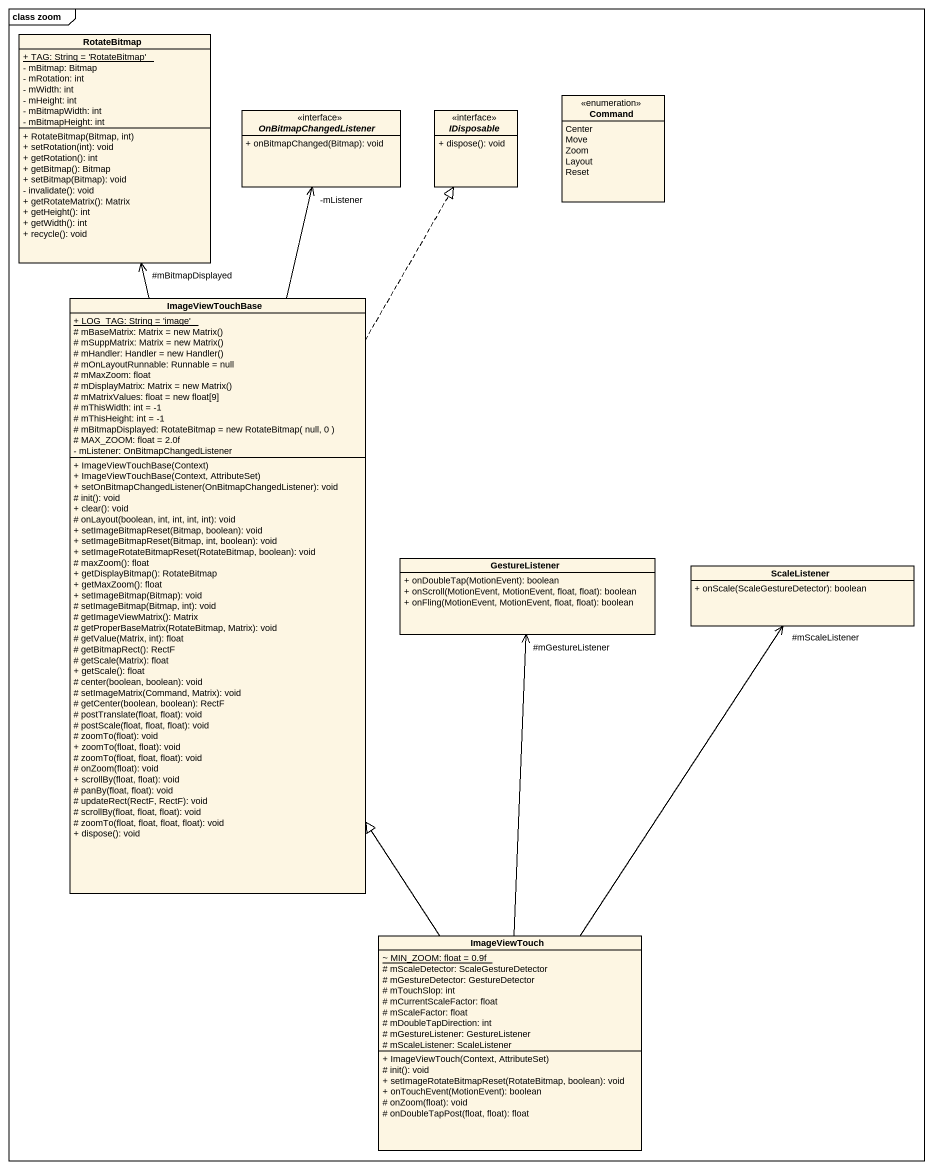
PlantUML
@startuml
mainframe class zoom
hide circle
hide empty members
skinparam classAttributeIconSize 0
class RotateBitmap {
  {static} + TAG: String = 'RotateBitmap'
  - mBitmap: Bitmap
  - mRotation: int
  - mWidth: int
  - mHeight: int
  - mBitmapWidth: int
  - mBitmapHeight: int
  + RotateBitmap(Bitmap, int)
  + setRotation(int): void
  + getRotation(): int
  + getBitmap(): Bitmap
  + setBitmap(Bitmap): void
  - invalidate(): void
  + getRotateMatrix(): Matrix
  + getHeight(): int
  + getWidth(): int
  + recycle(): void
}
enum Command {
  Center
  Move
  Zoom
  Layout
  Reset
}
interface OnBitmapChangedListener <<interface>> {
  + onBitmapChanged(Bitmap): void
}
interface IDisposable <<interface>> {
  + dispose(): void
}
class ImageViewTouchBase {
  {static} + LOG_TAG: String = 'image'
  {field} # mBaseMatrix: Matrix = new Matrix()
  {field} # mSuppMatrix: Matrix = new Matrix()
  {field} # mHandler: Handler = new Handler()
  # mOnLayoutRunnable: Runnable = null
  # mMaxZoom: float
  {field} # mDisplayMatrix: Matrix = new Matrix()
  # mMatrixValues: float = new float[9]
  # mThisWidth: int = -1
  # mThisHeight: int = -1
  {field} # mBitmapDisplayed: RotateBitmap = new RotateBitmap( null, 0 )
  # MAX_ZOOM: float = 2.0f
  - mListener: OnBitmapChangedListener
  + ImageViewTouchBase(Context)
  + ImageViewTouchBase(Context, AttributeSet)
  + setOnBitmapChangedListener(OnBitmapChangedListener): void
  # init(): void
  + clear(): void
  # onLayout(boolean, int, int, int, int): void
  + setImageBitmapReset(Bitmap, boolean): void
  + setImageBitmapReset(Bitmap, int, boolean): void
  + setImageRotateBitmapReset(RotateBitmap, boolean): void
  # maxZoom(): float
  + getDisplayBitmap(): RotateBitmap
  + getMaxZoom(): float
  + setImageBitmap(Bitmap): void
  # setImageBitmap(Bitmap, int): void
  # getImageViewMatrix(): Matrix
  # getProperBaseMatrix(RotateBitmap, Matrix): void
  # getValue(Matrix, int): float
  # getBitmapRect(): RectF
  # getScale(Matrix): float
  + getScale(): float
  # center(boolean, boolean): void
  # setImageMatrix(Command, Matrix): void
  # getCenter(boolean, boolean): RectF
  # postTranslate(float, float): void
  # postScale(float, float, float): void
  # zoomTo(float): void
  + zoomTo(float, float): void
  # zoomTo(float, float, float): void
  # onZoom(float): void
  + scrollBy(float, float): void
  # panBy(float, float): void
  # updateRect(RectF, RectF): void
  # scrollBy(float, float, float): void
  # zoomTo(float, float, float, float): void
  + dispose(): void
}
class GestureListener {
  + onDoubleTap(MotionEvent): boolean
  + onScroll(MotionEvent, MotionEvent, float, float): boolean
  + onFling(MotionEvent, MotionEvent, float, float): boolean
}
class ScaleListener {
  + onScale(ScaleGestureDetector): boolean
}
class ImageViewTouch {
  {static} ~ MIN_ZOOM: float = 0.9f
  # mScaleDetector: ScaleGestureDetector
  # mGestureDetector: GestureDetector
  # mTouchSlop: int
  # mCurrentScaleFactor: float
  # mScaleFactor: float
  # mDoubleTapDirection: int
  # mGestureListener: GestureListener
  # mScaleListener: ScaleListener
  + ImageViewTouch(Context, AttributeSet)
  # init(): void
  + setImageRotateBitmapReset(RotateBitmap, boolean): void
  + onTouchEvent(MotionEvent): boolean
  # onZoom(float): void
  # onDoubleTapPost(float, float): float
}
ImageViewTouchBase -up-> "#mBitmapDisplayed" RotateBitmap
ImageViewTouchBase -up-> "-mListener" OnBitmapChangedListener
ImageViewTouchBase .up.|> IDisposable
ImageViewTouch -up-|> ImageViewTouchBase
ImageViewTouch -up-> "#mGestureListener" GestureListener
ImageViewTouch -up-> "#mScaleListener" ScaleListener
@enduml
